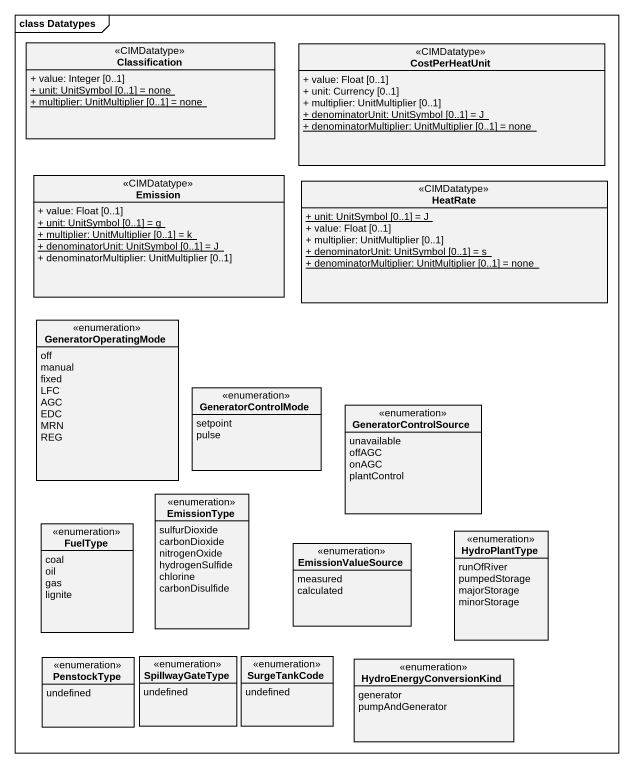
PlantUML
@startuml
mainframe class Datatypes
hide circle
hide empty members
skinparam classAttributeIconSize 0
class Classification <<CIMDatatype>> {
  + value: Integer [0..1]
  {static} + unit: UnitSymbol [0..1] = none
  {static} + multiplier: UnitMultiplier [0..1] = none
}
class CostPerHeatUnit <<CIMDatatype>> {
  + value: Float [0..1]
  + unit: Currency [0..1]
  + multiplier: UnitMultiplier [0..1]
  {static} + denominatorUnit: UnitSymbol [0..1] = J
  {static} + denominatorMultiplier: UnitMultiplier [0..1] = none
}
class Emission <<CIMDatatype>> {
  + value: Float [0..1]
  {static} + unit: UnitSymbol [0..1] = g
  {static} + multiplier: UnitMultiplier [0..1] = k
  {static} + denominatorUnit: UnitSymbol [0..1] = J
  + denominatorMultiplier: UnitMultiplier [0..1]
}
class HeatRate <<CIMDatatype>> {
  {static} + unit: UnitSymbol [0..1] = J
  + value: Float [0..1]
  + multiplier: UnitMultiplier [0..1]
  {static} + denominatorUnit: UnitSymbol [0..1] = s
  {static} + denominatorMultiplier: UnitMultiplier [0..1] = none
}
enum GeneratorOperatingMode {
  off
  manual
  fixed
  LFC
  AGC
  EDC
  MRN
  REG
}
enum GeneratorControlMode {
  setpoint
  pulse
}
enum GeneratorControlSource {
  unavailable
  offAGC
  onAGC
  plantControl
}
enum EmissionType {
  sulfurDioxide
  carbonDioxide
  nitrogenOxide
  hydrogenSulfide
  chlorine
  carbonDisulfide
}
enum FuelType {
  coal
  oil
  gas
  lignite
}
enum EmissionValueSource {
  measured
  calculated
}
enum HydroPlantType {
  runOfRiver
  pumpedStorage
  majorStorage
  minorStorage
}
enum PenstockType {
  undefined
}
enum SpillwayGateType {
  undefined
}
enum SurgeTankCode {
  undefined
}
enum HydroEnergyConversionKind {
  generator
  pumpAndGenerator
}
@enduml
